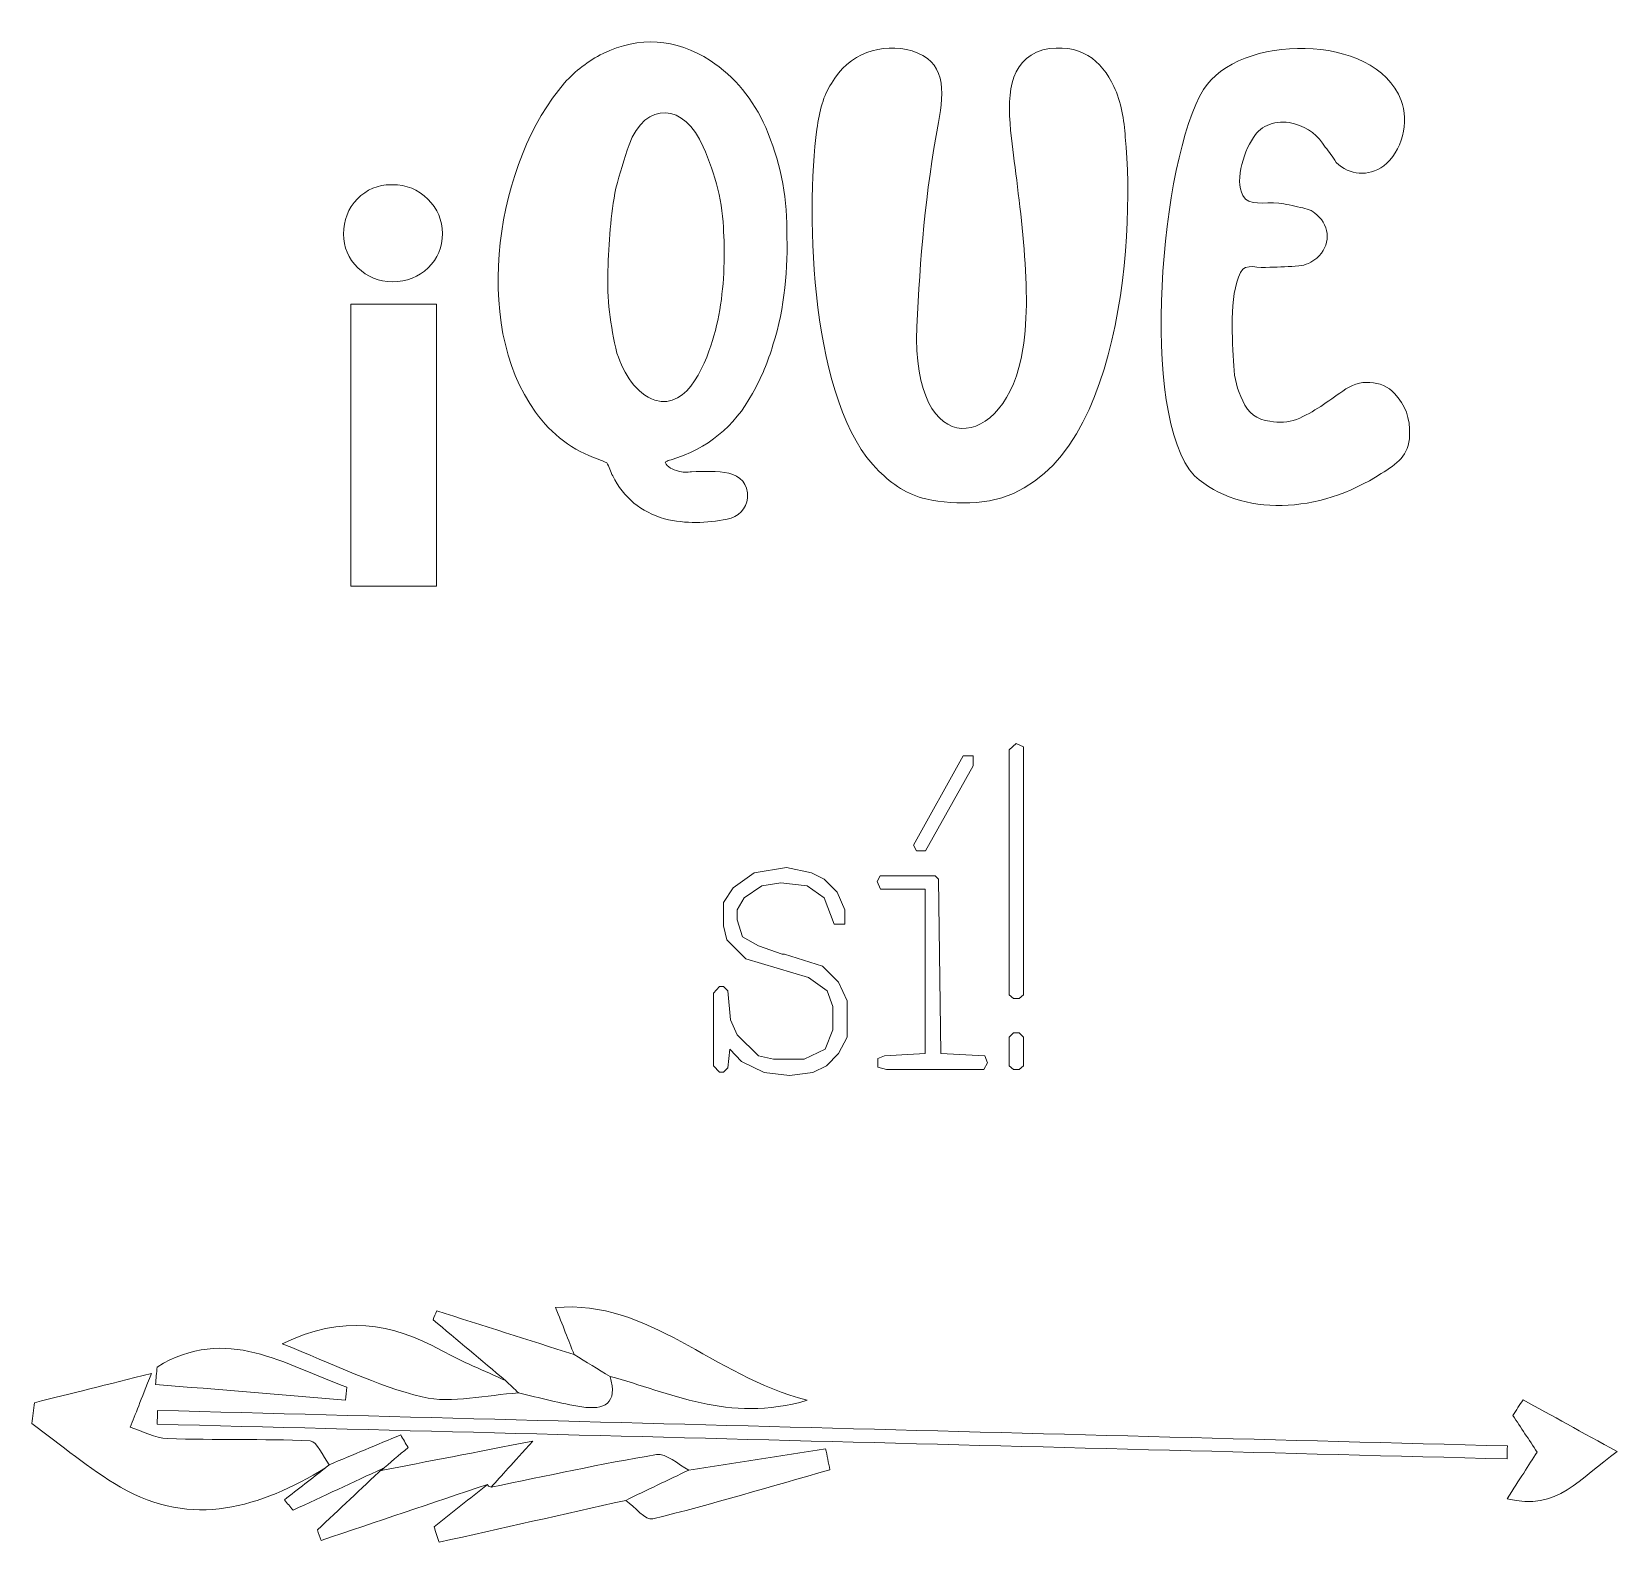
# Model space of a CAD drawing. Header units: millimetres. Extents: x 443 to 549, y -131 to 40.
# Drawn here: x 456.1 to 528.5, y -29.3 to 39.5 of the extents above; entities that cross this region are included whole.
import ezdxf

# ---------------------------------------------------------------- set-up
doc = ezdxf.new("R2010")
doc.units = ezdxf.units.MM
doc.header["$MEASUREMENT"] = 0
doc.layers.add('TRABAJO', color=7, linetype='Continuous', lineweight=0)

# ---------------------------------------------------------------- blocks, each defined once
blk = doc.blocks.new('Block_1')
at = {"layer": 'TRABAJO'}
for points, knots in [([(485.645, 19.508), (485.81, 19.453), (486.057, 19.453), (486.249, 19.48), (487.321, 19.508), (488.859, 19.672), (488.804, 18.272), (488.749, 17.833), (488.365, 17.394), (487.87, 17.312), (486.909, 17.147), (486.002, 17.092), (485.013, 17.339), (483.942, 17.641), (483.145, 18.3), (482.651, 19.288), (482.541, 19.48), (482.486, 19.727), (482.376, 19.892), (482.238, 19.947), (482.129, 20.002), (481.991, 20.057), (480.837, 20.441), (479.848, 21.182), (479.134, 22.198), (476.14, 26.289), (477.376, 33.701), (480.453, 37.215), (480.947, 37.764), (481.524, 38.203), (482.211, 38.56), (483.859, 39.329), (485.508, 39.274), (487.101, 38.231), (488.227, 37.49), (489.052, 36.474), (489.629, 35.183), (490.261, 33.701), (490.59, 32.164), (490.59, 30.516), (490.645, 28.732), (490.508, 26.975), (489.958, 25.273), (489.738, 24.504), (489.436, 23.791), (489.024, 23.049), (488.2, 21.539), (486.964, 20.524), (485.315, 20.029), (485.205, 20.002), (485.15, 19.974), (485.095, 19.947), (485.068, 19.947), (485.068, 19.92), (485.041, 19.92), (485.123, 19.672), (485.398, 19.59), (485.645, 19.508)], [0, 0, 0, 0, 1, 1, 1, 2, 2, 2, 3, 3, 3, 4, 4, 4, 5, 5, 5, 6, 6, 6, 7, 7, 7, 8, 8, 8, 9, 9, 9, 10, 10, 10, 11, 11, 11, 12, 12, 12, 13, 13, 13, 14, 14, 14, 15, 15, 15, 16, 16, 16, 17, 17, 17, 18, 18, 18, 19, 19, 19, 19]), ([(496.304, 38.67), (497.815, 38.231), (497.787, 36.885), (497.512, 35.403), (496.908, 32.246), (496.661, 29.144), (496.524, 26.097), (496.249, 19.865), (500.617, 20.304), (501.359, 25.081), (501.826, 27.881), (501.139, 32.081), (500.837, 34.689), (500.617, 36.556), (500.672, 38.231), (502.265, 38.725), (503.969, 39.082), (504.957, 38.231), (505.507, 37.05), (505.836, 36.364), (505.974, 35.513), (506.029, 34.744), (506.496, 29.995), (505.754, 18.575), (499.243, 18.08), (498.446, 18.025), (497.65, 18.08), (496.936, 18.245), (496.084, 18.437), (495.397, 18.904), (494.793, 19.508), (491.661, 22.528), (491.441, 31.203), (491.963, 35.101), (492.073, 35.925), (492.265, 36.666), (492.622, 37.187), (493.392, 38.56), (494.93, 39.082), (496.304, 38.67)], [0, 0, 0, 0, 1, 1, 1, 2, 2, 2, 3, 3, 3, 4, 4, 4, 5, 5, 5, 6, 6, 6, 7, 7, 7, 8, 8, 8, 9, 9, 9, 10, 10, 10, 11, 11, 11, 12, 12, 12, 13, 13, 13, 13]), ([(509.6, 36.913), (511.166, 39.439), (517.402, 39.549), (518.611, 36.419), (518.996, 35.458), (518.638, 34.058), (517.814, 33.426), (517.1, 32.932), (516.276, 32.987), (515.644, 33.591), (515.479, 33.838), (515.342, 34.085), (515.149, 34.278), (514.82, 34.799), (514.38, 35.183), (513.748, 35.348), (513.089, 35.568), (512.292, 35.32), (511.963, 34.854), (511.468, 34.195), (511.001, 32.823), (511.386, 32.081), (511.66, 31.56), (512.375, 31.807), (513.034, 31.724), (513.336, 31.697), (513.666, 31.614), (514.023, 31.532), (514.298, 31.477), (514.545, 31.422), (514.765, 31.203), (515.397, 30.654), (515.397, 29.775), (514.765, 29.226), (514.545, 29.034), (514.243, 28.897), (513.941, 28.869), (513.529, 28.842), (513.062, 28.814), (512.622, 28.814), (512.1, 28.705), (511.523, 29.062), (511.276, 28.567), (510.754, 27.497), (510.919, 25.465), (510.974, 24.312), (511.001, 23.736), (511.138, 23.214), (511.386, 22.72), (511.633, 22.144), (512.018, 21.869), (512.622, 21.786), (513.062, 21.704), (513.446, 21.731), (513.831, 21.869), (514.655, 22.198), (515.259, 22.692), (515.946, 23.159), (516.688, 23.736), (517.732, 23.681), (518.309, 23.049), (518.803, 22.528), (519.023, 21.924), (518.996, 21.155), (518.968, 20.222), (518.419, 19.837), (517.704, 19.398), (514.847, 17.559), (511.331, 17.394), (509.188, 19.288), (506.633, 22.034), (507.65, 33.756), (509.6, 36.913)], [0, 0, 0, 0, 1, 1, 1, 2, 2, 2, 3, 3, 3, 4, 4, 4, 5, 5, 5, 6, 6, 6, 7, 7, 7, 8, 8, 8, 9, 9, 9, 10, 10, 10, 11, 11, 11, 12, 12, 12, 13, 13, 13, 14, 14, 14, 15, 15, 15, 16, 16, 16, 17, 17, 17, 18, 18, 18, 19, 19, 19, 20, 20, 20, 21, 21, 21, 22, 22, 22, 23, 23, 23, 24, 24, 24, 24]), ([(487.705, 30.379), (487.678, 31.724), (487.348, 33.042), (486.771, 34.305), (485.947, 36.282), (484.134, 36.419), (483.392, 34.387), (483.173, 33.728), (482.98, 33.097), (482.788, 32.411), (482.568, 31.203), (482.458, 29.912), (482.431, 28.65), (482.376, 27.387), (482.541, 26.151), (482.843, 24.888), (483.173, 23.928), (483.695, 23.049), (484.574, 22.747), (486.112, 22.253), (486.964, 24.614), (487.266, 25.685), (487.623, 26.92), (487.733, 28.21), (487.733, 29.528), (487.733, 29.857), (487.733, 30.077), (487.705, 30.379)], [0, 0, 0, 0, 1, 1, 1, 2, 2, 2, 3, 3, 3, 4, 4, 4, 5, 5, 5, 6, 6, 6, 7, 7, 7, 8, 8, 8, 9, 9, 9, 9]), ([(472.599, 32.573), (473.233, 32.573), (473.772, 32.354), (474.215, 31.916), (474.658, 31.478), (474.879, 30.956), (474.879, 30.348), (474.879, 29.722), (474.662, 29.2), (474.229, 28.78), (473.795, 28.36), (473.252, 28.15), (472.599, 28.15), (471.982, 28.15), (471.456, 28.362), (471.023, 28.787), (470.589, 29.211), (470.372, 29.722), (470.372, 30.321), (470.372, 30.956), (470.582, 31.489), (471.002, 31.923), (471.423, 32.357), (471.937, 32.573), (472.545, 32.573), (472.545, 32.573), (472.599, 32.573), (472.599, 32.573)], [0, 0, 0, 0, 1, 1, 1, 2, 2, 2, 3, 3, 3, 4, 4, 4, 5, 5, 5, 6, 6, 6, 7, 7, 7, 8, 8, 8, 9, 9, 9, 9]), ([(470.707, 27.117), (470.707, 27.117), (474.611, 27.117), (474.611, 27.117), (474.611, 27.117), (474.611, 14.263), (474.611, 14.263), (474.611, 14.263), (470.707, 14.263), (470.707, 14.263), (470.707, 14.263), (470.707, 27.117), (470.707, 27.117)], [0, 0, 0, 0, 1, 1, 1, 2, 2, 2, 3, 3, 3, 4, 4, 4, 4])]:
    blk.add_open_spline(points, degree=3, knots=knots, dxfattribs=at)
blk = doc.blocks.new('Block_2')
at = {"layer": 'TRABAJO'}
for points, knots in [([(498.638, 6.521), (498.638, 6.521), (499.095, 6.521), (499.095, 6.521), (499.095, 6.521), (499.095, 6.064), (499.095, 6.064), (499.095, 6.064), (496.917, 2.188), (496.917, 2.188), (496.917, 2.188), (496.503, 2.188), (496.503, 2.188), (496.503, 2.188), (496.372, 2.45), (496.372, 2.45), (496.372, 2.45), (498.638, 6.521), (498.638, 6.521)], [0, 0, 0, 0, 1, 1, 1, 2, 2, 2, 3, 3, 3, 4, 4, 4, 5, 5, 5, 6, 6, 6, 6]), ([(500.729, 6.804), (500.729, 6.804), (501.056, 7.087), (501.056, 7.087), (501.056, 7.087), (501.383, 6.935), (501.383, 6.935), (501.383, 6.935), (501.383, -4.365), (501.383, -4.365), (501.383, -4.365), (501.187, -4.539), (501.187, -4.539), (501.187, -4.539), (500.925, -4.539), (500.925, -4.539), (500.925, -4.539), (500.729, -4.365), (500.729, -4.365), (500.729, -4.365), (500.729, 6.804), (500.729, 6.804)], [0, 0, 0, 0, 1, 1, 1, 2, 2, 2, 3, 3, 3, 4, 4, 4, 5, 5, 5, 6, 6, 6, 7, 7, 7, 7]), ([(488.529, -7.413), (488.529, -7.413), (487.984, -6.847), (487.984, -6.847), (487.984, -6.847), (487.897, -7.696), (487.897, -7.696), (487.897, -7.696), (487.7, -7.892), (487.7, -7.892), (487.7, -7.892), (487.526, -7.892), (487.526, -7.892), (487.526, -7.892), (487.243, -7.609), (487.243, -7.609), (487.243, -7.609), (487.243, -4.299), (487.243, -4.299), (487.243, -4.299), (487.526, -3.995), (487.526, -3.995), (487.526, -3.995), (487.7, -3.995), (487.7, -3.995), (487.7, -3.995), (487.897, -4.191), (487.897, -4.191), (487.897, -4.191), (488.027, -5.519), (488.027, -5.519), (488.027, -5.519), (488.332, -6.194), (488.332, -6.194), (488.332, -6.194), (489.291, -7.151), (489.291, -7.151), (489.291, -7.151), (489.988, -7.304), (489.988, -7.304), (489.988, -7.304), (491.383, -7.304), (491.383, -7.304), (491.383, -7.304), (492.341, -6.847), (492.341, -6.847), (492.341, -6.847), (492.69, -5.976), (492.69, -5.976), (492.69, -5.976), (492.69, -4.909), (492.69, -4.909), (492.69, -4.909), (492.428, -4.191), (492.428, -4.191), (492.428, -4.191), (491.579, -3.581), (491.579, -3.581), (491.579, -3.581), (488.724, -2.732), (488.724, -2.732), (488.724, -2.732), (487.853, -1.861), (487.853, -1.861), (487.853, -1.861), (487.7, -1.229), (487.7, -1.229), (487.7, -1.229), (487.7, -0.163), (487.7, -0.163), (487.7, -0.163), (488.136, 0.512), (488.136, 0.512), (488.136, 0.512), (489.095, 1.187), (489.095, 1.187), (489.095, 1.187), (490.576, 1.427), (490.576, 1.427), (490.576, 1.427), (491.709, 1.187), (491.709, 1.187), (491.709, 1.187), (492.297, 0.904), (492.297, 0.904), (492.297, 0.904), (492.886, 0.316), (492.886, 0.316), (492.886, 0.316), (493.234, -0.489), (493.234, -0.489), (493.234, -0.489), (493.234, -1.143), (493.234, -1.143), (493.234, -1.143), (492.755, -1.143), (492.755, -1.143), (492.755, -1.143), (492.297, 0.055), (492.297, 0.055), (492.297, 0.055), (491.513, 0.599), (491.513, 0.599), (491.513, 0.599), (490.315, 0.73), (490.315, 0.73), (490.315, 0.73), (489.443, 0.599), (489.443, 0.599), (489.443, 0.599), (488.637, 0.055), (488.637, 0.055), (488.637, 0.055), (488.332, -0.489), (488.332, -0.489), (488.332, -0.489), (488.332, -0.947), (488.332, -0.947), (488.332, -0.947), (488.572, -1.73), (488.572, -1.73), (488.572, -1.73), (489.291, -2.144), (489.291, -2.144), (489.291, -2.144), (490.38, -2.514), (490.38, -2.514), (490.38, -2.514), (490.489, -2.514), (490.489, -2.514), (490.489, -2.514), (492.21, -3.058), (492.21, -3.058), (492.21, -3.058), (492.951, -3.799), (492.951, -3.799), (492.951, -3.799), (493.343, -4.648), (493.343, -4.648), (493.343, -4.648), (493.343, -6.302), (493.343, -6.302), (493.343, -6.302), (492.951, -7.043), (492.951, -7.043), (492.951, -7.043), (492.406, -7.609), (492.406, -7.609), (492.406, -7.609), (491.775, -7.914), (491.775, -7.914), (491.775, -7.914), (490.707, -8.044), (490.707, -8.044), (490.707, -8.044), (489.552, -7.914), (489.552, -7.914), (489.552, -7.914), (488.529, -7.413), (488.529, -7.413)], [0, 0, 0, 0, 1, 1, 1, 2, 2, 2, 3, 3, 3, 4, 4, 4, 5, 5, 5, 6, 6, 6, 7, 7, 7, 8, 8, 8, 9, 9, 9, 10, 10, 10, 11, 11, 11, 12, 12, 12, 13, 13, 13, 14, 14, 14, 15, 15, 15, 16, 16, 16, 17, 17, 17, 18, 18, 18, 19, 19, 19, 20, 20, 20, 21, 21, 21, 22, 22, 22, 23, 23, 23, 24, 24, 24, 25, 25, 25, 26, 26, 26, 27, 27, 27, 28, 28, 28, 29, 29, 29, 30, 30, 30, 31, 31, 31, 32, 32, 32, 33, 33, 33, 34, 34, 34, 35, 35, 35, 36, 36, 36, 37, 37, 37, 38, 38, 38, 39, 39, 39, 40, 40, 40, 41, 41, 41, 42, 42, 42, 43, 43, 43, 44, 44, 44, 45, 45, 45, 46, 46, 46, 47, 47, 47, 48, 48, 48, 49, 49, 49, 50, 50, 50, 51, 51, 51, 52, 52, 52, 53, 53, 53, 53]), ([(494.738, -7.282), (494.738, -7.282), (495.043, -7.151), (495.043, -7.151), (495.043, -7.151), (496.895, -7.043), (496.895, -7.043), (496.895, -7.043), (496.895, 0.447), (496.895, 0.447), (496.895, 0.447), (494.869, 0.447), (494.869, 0.447), (494.869, 0.447), (494.716, 0.795), (494.716, 0.795), (494.716, 0.795), (494.847, 1.057), (494.847, 1.057), (494.847, 1.057), (497.352, 1.057), (497.352, 1.057), (497.352, 1.057), (497.505, 0.904), (497.505, 0.904), (497.505, 0.904), (497.614, -7.043), (497.614, -7.043), (497.614, -7.043), (499.618, -7.151), (499.618, -7.151), (499.618, -7.151), (499.749, -7.478), (499.749, -7.478), (499.749, -7.478), (499.575, -7.783), (499.575, -7.783), (499.575, -7.783), (495.13, -7.783), (495.13, -7.783), (495.13, -7.783), (494.738, -7.674), (494.738, -7.674), (494.738, -7.674), (494.738, -7.282), (494.738, -7.282)], [0, 0, 0, 0, 1, 1, 1, 2, 2, 2, 3, 3, 3, 4, 4, 4, 5, 5, 5, 6, 6, 6, 7, 7, 7, 8, 8, 8, 9, 9, 9, 10, 10, 10, 11, 11, 11, 12, 12, 12, 13, 13, 13, 14, 14, 14, 15, 15, 15, 15]), ([(500.729, -6.302), (500.729, -6.302), (500.925, -6.106), (500.925, -6.106), (500.925, -6.106), (501.187, -6.106), (501.187, -6.106), (501.187, -6.106), (501.383, -6.302), (501.383, -6.302), (501.383, -6.302), (501.383, -7.609), (501.383, -7.609), (501.383, -7.609), (501.187, -7.783), (501.187, -7.783), (501.187, -7.783), (500.925, -7.783), (500.925, -7.783), (500.925, -7.783), (500.729, -7.609), (500.729, -7.609), (500.729, -7.609), (500.729, -6.302), (500.729, -6.302)], [0, 0, 0, 0, 1, 1, 1, 2, 2, 2, 3, 3, 3, 4, 4, 4, 5, 5, 5, 6, 6, 6, 7, 7, 7, 8, 8, 8, 8])]:
    blk.add_open_spline(points, degree=3, knots=knots, dxfattribs=at)
blk = doc.blocks.new('Block_5')
at = {"layer": 'TRABAJO'}
for points, knots in [([(478.356, -22.529), (478.159, -22.341), (477.962, -22.154), (477.765, -21.967), (476.661, -21.04), (475.557, -20.114), (474.453, -19.188), (474.509, -19.053), (474.565, -18.919), (474.621, -18.784), (476.711, -19.448), (478.801, -20.112), (480.891, -20.776), (481.436, -21.11), (481.98, -21.444), (482.525, -21.777), (482.909, -23.008), (482.254, -23.321), (481.234, -23.162), (480.265, -23.012), (479.315, -22.745), (478.356, -22.529)], [0, 0, 0, 0, 1, 1, 1, 2, 2, 2, 3, 3, 3, 4, 4, 4, 5, 5, 5, 6, 6, 6, 7, 7, 7, 7]), ([(480.891, -20.776), (480.626, -20.107), (480.362, -19.437), (480.044, -18.635), (484.322, -18.256), (487.156, -21.731), (491.524, -22.864), (487.876, -23.92), (485.251, -22.487), (482.525, -21.777), (481.98, -21.444), (481.436, -21.11), (480.891, -20.776)], [0, 0, 0, 0, 1, 1, 1, 2, 2, 2, 3, 3, 3, 4, 4, 4, 4]), ([(470.461, -22.859), (467.572, -22.618), (464.684, -22.377), (461.795, -22.137), (461.819, -21.873), (461.843, -21.61), (461.866, -21.346), (465.008, -19.391), (467.717, -21.261), (470.524, -22.267), (470.503, -22.465), (470.482, -22.662), (470.461, -22.859)], [0, 0, 0, 0, 1, 1, 1, 2, 2, 2, 3, 3, 3, 4, 4, 4, 4]), ([(478.356, -22.529), (476.886, -22.614), (475.338, -23.033), (473.964, -22.708), (471.876, -22.213), (469.909, -21.202), (467.573, -20.285), (470.32, -18.946), (472.587, -19.347), (474.839, -20.588), (475.782, -21.107), (476.788, -21.511), (477.765, -21.967), (477.962, -22.154), (478.159, -22.341), (478.356, -22.529)], [0, 0, 0, 0, 1, 1, 1, 2, 2, 2, 3, 3, 3, 4, 4, 4, 5, 5, 5, 5]), ([(469.55, -25.941), (466.569, -27.749), (463.473, -28.72), (460.192, -26.82), (458.765, -25.994), (457.491, -24.898), (456.148, -23.924), (456.193, -23.607), (456.237, -23.289), (456.282, -22.972), (457.924, -22.561), (459.567, -22.151), (461.606, -21.641), (461.113, -22.896), (460.878, -23.495), (460.643, -24.093), (461.21, -24.273), (461.773, -24.589), (462.346, -24.608), (464.515, -24.68), (466.689, -24.611), (468.856, -24.716), (469.161, -24.731), (469.434, -25.422), (469.721, -25.801), (469.721, -25.8), (469.55, -25.941), (469.55, -25.941)], [0, 0, 0, 0, 1, 1, 1, 2, 2, 2, 3, 3, 3, 4, 4, 4, 5, 5, 5, 6, 6, 6, 7, 7, 7, 8, 8, 8, 9, 9, 9, 9]), ([(523.447, -27.352), (524.024, -26.454), (524.42, -25.839), (524.814, -25.223), (524.443, -24.666), (524.074, -24.11), (523.705, -23.555), (523.861, -23.315), (524.016, -23.076), (524.172, -22.837), (525.497, -23.567), (526.823, -24.297), (528.469, -25.204), (526.75, -26.402), (525.752, -27.931), (523.447, -27.352)], [0, 0, 0, 0, 1, 1, 1, 2, 2, 2, 3, 3, 3, 4, 4, 4, 5, 5, 5, 5]), ([(461.885, -23.323), (482.409, -23.864), (502.933, -24.406), (523.457, -24.947), (523.453, -25.144), (523.448, -25.34), (523.443, -25.537), (502.919, -25.008), (482.395, -24.48), (461.871, -23.952), (461.876, -23.742), (461.881, -23.533), (461.885, -23.323)], [0, 0, 0, 0, 1, 1, 1, 2, 2, 2, 3, 3, 3, 4, 4, 4, 4]), ([(472.09, -26.063), (472.09, -26.063), (472.161, -25.972), (472.162, -25.972), (470.798, -26.606), (469.433, -27.241), (468.068, -27.876), (467.936, -27.717), (467.804, -27.558), (467.672, -27.398), (468.298, -26.912), (468.924, -26.427), (469.55, -25.941), (469.55, -25.941), (469.721, -25.8), (469.721, -25.801), (470.808, -25.346), (471.894, -24.892), (472.981, -24.437), (473.091, -24.631), (473.202, -24.824), (473.313, -25.017), (472.905, -25.365), (472.497, -25.714), (472.09, -26.063)], [0, 0, 0, 0, 1, 1, 1, 2, 2, 2, 3, 3, 3, 4, 4, 4, 5, 5, 5, 6, 6, 6, 7, 7, 7, 8, 8, 8, 8]), ([(477.109, -26.824), (477.002, -26.796), (476.943, -26.755), (476.934, -26.701), (474.408, -27.552), (471.88, -28.404), (469.353, -29.256), (469.294, -29.095), (469.235, -28.934), (469.177, -28.773), (470.172, -27.839), (471.167, -26.905), (472.162, -25.972), (472.161, -25.972), (472.09, -26.063), (472.09, -26.063), (474.213, -25.653), (476.336, -25.242), (479.008, -24.726), (478.07, -25.763), (477.589, -26.294), (477.109, -26.824)], [0, 0, 0, 0, 1, 1, 1, 2, 2, 2, 3, 3, 3, 4, 4, 4, 5, 5, 5, 6, 6, 6, 7, 7, 7, 7]), ([(477.109, -26.824), (479.618, -26.314), (482.119, -25.756), (484.643, -25.34), (485.087, -25.267), (485.627, -25.793), (486.123, -26.042), (485.162, -26.503), (484.201, -26.964), (483.241, -27.426), (480.403, -28.063), (477.565, -28.7), (474.726, -29.338), (474.651, -29.102), (474.576, -28.867), (474.5, -28.631), (475.312, -27.988), (476.124, -27.344), (476.934, -26.701), (476.943, -26.755), (477.002, -26.796), (477.109, -26.824)], [0, 0, 0, 0, 1, 1, 1, 2, 2, 2, 3, 3, 3, 4, 4, 4, 5, 5, 5, 6, 6, 6, 7, 7, 7, 7]), ([(483.241, -27.426), (484.201, -26.964), (485.162, -26.503), (486.123, -26.042), (488.202, -25.718), (490.281, -25.393), (492.361, -25.069), (492.426, -25.389), (492.491, -25.71), (492.557, -26.03), (489.866, -26.795), (487.185, -27.6), (484.473, -28.274), (484.151, -28.354), (483.656, -27.726), (483.241, -27.426)], [0, 0, 0, 0, 1, 1, 1, 2, 2, 2, 3, 3, 3, 4, 4, 4, 5, 5, 5, 5])]:
    blk.add_open_spline(points, degree=3, knots=knots, dxfattribs=at)
blk = doc.blocks.new('Block_0')
at = {"layer": 'TRABAJO'}
for name in ['Block_1', 'Block_2', 'Block_5']:
    blk.add_blockref(name, (0, 0), dxfattribs=at)

msp = doc.modelspace()

# ---------------------------------------------------------------- block references
at = {"layer": 'TRABAJO'}
msp.add_blockref('Block_0', (0, 0), dxfattribs=at)

doc.saveas('drawing.dxf')
